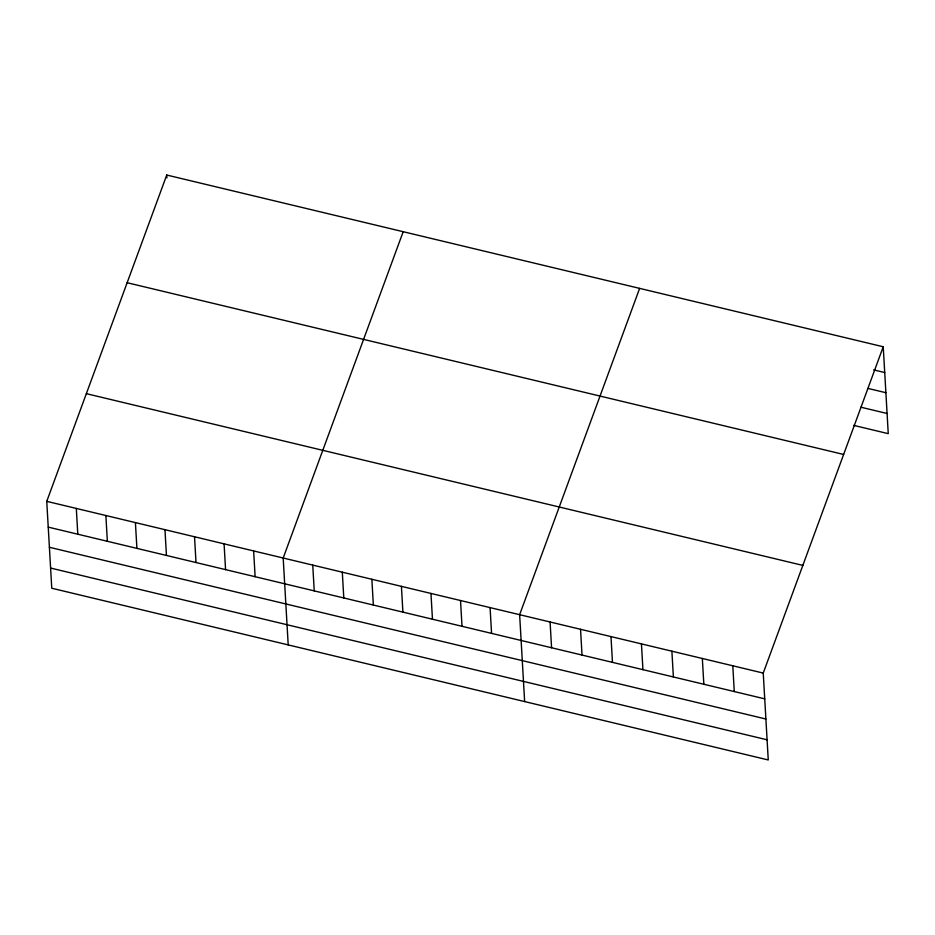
<?xml version="1.0" encoding="UTF-8"?>
<svg xmlns="http://www.w3.org/2000/svg" width="935" height="935" viewBox="0 0 935 935"><rect width="100%" height="100%" fill="white"/><g stroke="black" fill="none" stroke-linecap="round" stroke-linejoin="round"><path stroke-width="1.4" d="M883.236 346.768L763.24 673.083L768.254 759.968L51.764 588.232L46.75 501.347L166.746 175.032L883.236 346.768L888.25 433.653L853.643 425.355M403.184 231.705L283.188 558.02L288.202 644.905M639.633 288.377L519.638 614.692L524.64 701.577M873.652 369.886L884.72 372.539M867.89 388.399L885.889 392.712M860.784 407.181L887.093 413.48M127.148 282.721L843.639 454.457M86.347 393.658L802.838 565.394M46.75 501.347L763.24 673.083M48.234 527.118L764.725 698.854M49.403 547.279L765.894 719.015M50.595 568.059L767.086 739.795M732.795 665.778L734.279 691.549M702.337 658.485L703.833 684.256M671.891 651.181L673.375 676.952M641.445 643.888L642.929 669.659M610.987 636.583L612.472 662.354M580.542 629.29L582.026 655.061M550.084 621.985L551.568 647.756M490.08 607.61L491.565 633.381M460.523 600.527L462.007 626.298M430.965 593.444L432.461 619.204M401.419 586.35L402.903 612.121M371.861 579.268L373.345 605.038M342.303 572.185L343.788 597.956M312.746 565.102L314.23 590.873M253.642 550.937L255.126 576.708M224.084 543.854L225.569 569.625M194.527 536.772L196.011 562.543M166.746 175.032L166.909 177.895M164.969 529.678L166.453 555.448M135.411 522.595L136.907 548.366M105.865 515.512L107.35 541.283M76.308 508.43L77.792 534.201"/></g></svg>
